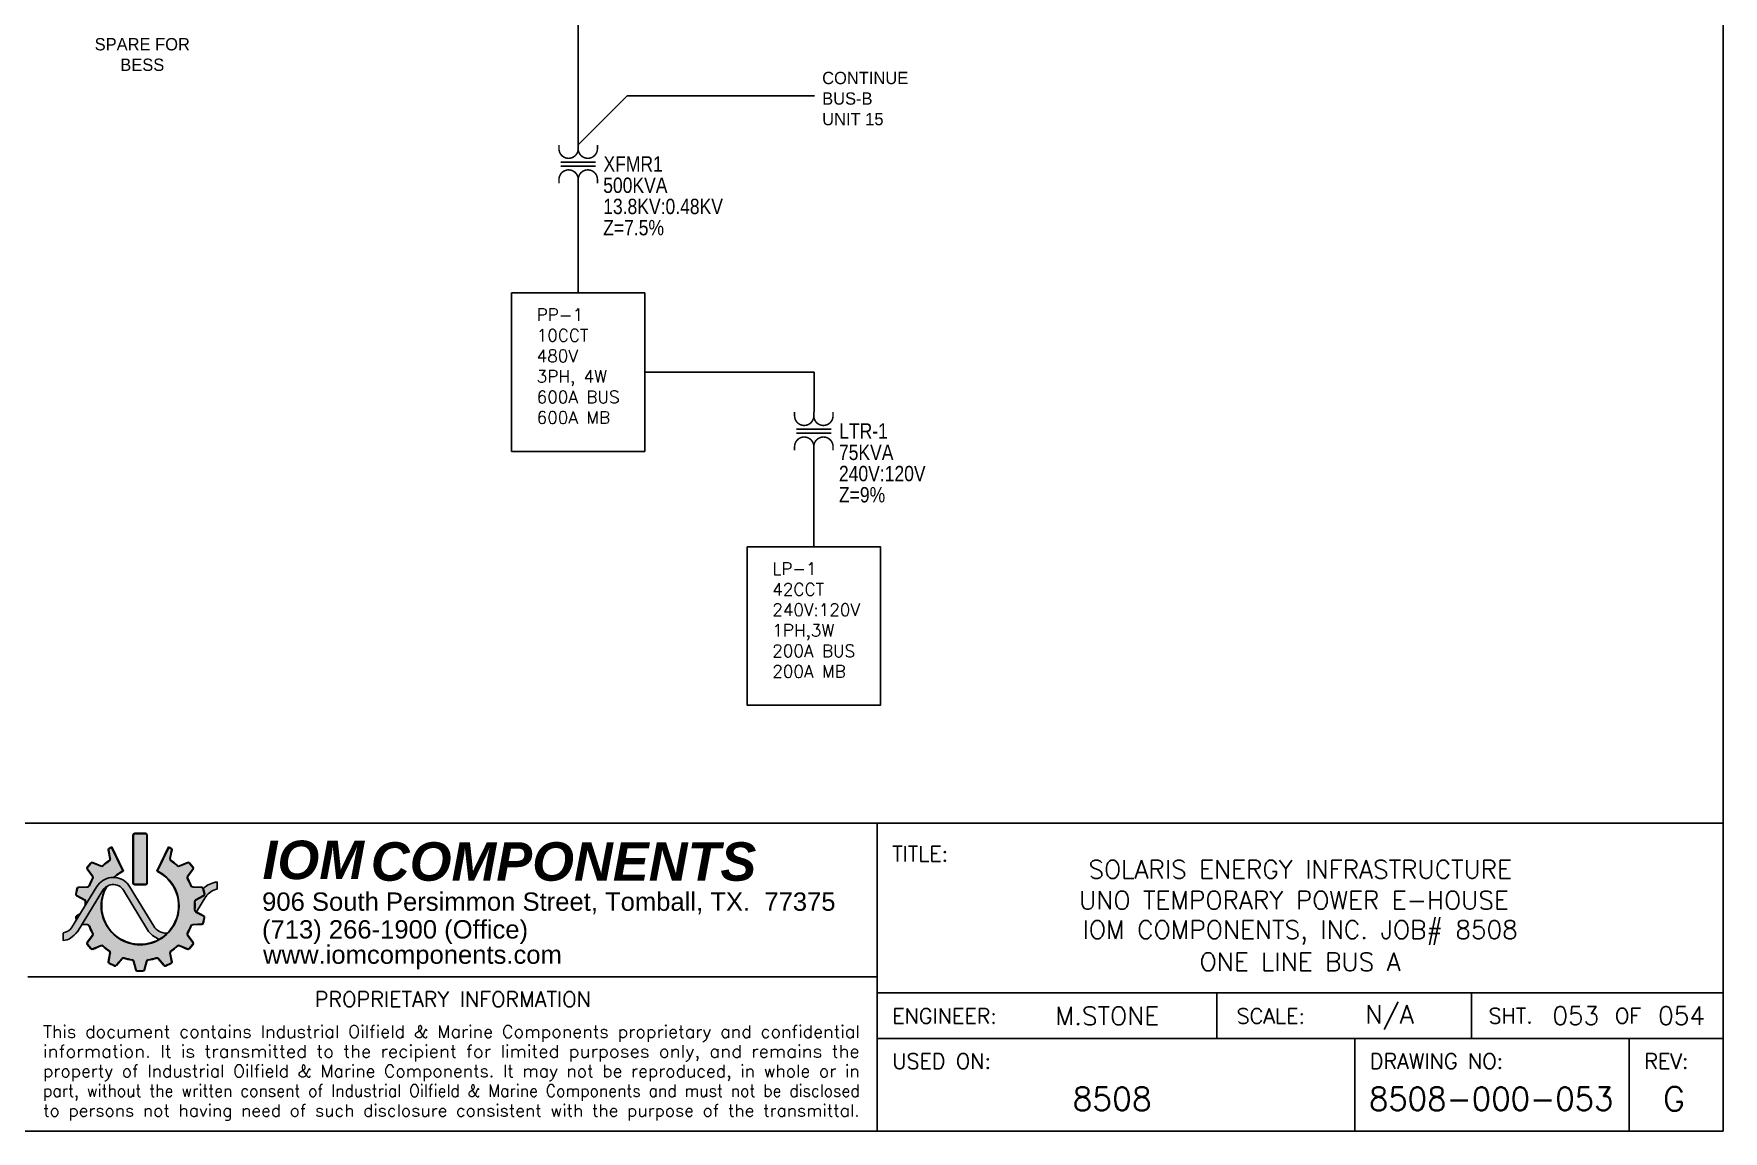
# Model space of a CAD drawing. Header units: inches. Extents: x -0.7 to 34.5, y -0.5 to 22.5.
# Drawn here: x 20.29 to 34, y 0 to 8.91 of the extents above; entities that cross this region are included whole.
import ezdxf
from ezdxf.enums import TextEntityAlignment as Align

# ---------------------------------------------------------------- set-up
doc = ezdxf.new("R2010")
doc.units = ezdxf.units.IN
doc.header["$MEASUREMENT"] = 0
for name, color, linetype in [('DESC', 7, 'Continuous'), ('INFORBORDER', 3, 'Continuous'), ('SYMS', 7, 'Continuous'), ('TAGS', 7, 'Continuous'), ('TEXT', 3, 'Continuous'), ('TEXT2', 8, 'Continuous'), ('WIRES', 7, 'Continuous')]:
    doc.layers.add(name, color=color, linetype=linetype)
doc.styles.add('IDS', font='arial.ttf')
doc.styles.add('LOGO', font='arialbi.ttf')
doc.styles.get("Standard").update_dxf_attribs({"font": 'ROMANS.SHX'})
doc.styles.add('TITLEBLK', font='romans.shx')
doc.styles.add('WD', font='txt')

# ---------------------------------------------------------------- blocks, each defined once
blk = doc.blocks.new('TITLE')
at = {"layer": 'TEXT', "style": 'TITLEBLK'}
for tag, height, p in [('TITLE_LINE1', 0.148, (-3.433, 2.125)), ('TITLE_LINE2', 0.148, (-3.433, 1.875)), ('TITLE_LINE3', 0.148, (-3.433, 1.625)), ('TITLE_LINE4', 0.148, (-3.433, 1.375)), ('ENG', 0.148, (-4.998, 0.936)), ('SCALE', 0.148, (-2.707, 0.938)), ('FIRST_SHEET', 0.148, (-1.196, 0.937)), ('LAST_SHEET', 0.148, (-0.338, 0.937)), ('DRAWING_NO', 0.197, (-1.5, 0.25))]:
    blk.add_attdef(tag, text='', height=height, dxfattribs=at).set_placement(p, align=Align.MIDDLE)
blk.add_attdef('PROJECT', text='', height=0.197, dxfattribs=at).set_placement((-5.062, 0.25), align=Align.MIDDLE_CENTER)
blk = doc.blocks.new('IOM_TITLE_BLOCK_BORDER')
at = {"layer": 'INFORBORDER', "color": 5}
for p, q in [((34, 22), (34, 0)), ((34, 0), (0, 0))]:
    blk.add_line(p, q, dxfattribs=at)
blk = doc.blocks.new('A$C28e8f024')
at = {"layer": 'WIRES', "ltscale": 0.2, "true_color": 0xffc300}
h = blk.add_hatch(color=40, dxfattribs=at)
h.dxf.hatch_style = 1
h.paths.add_polyline_path([(0.324, 0.855, -0.298347), (0.305, 0.852), (0.239, 0.881, 0.339454), (0.227, 0.878), (0.198, 0.842, 0.339454), (0.198, 0.83), (0.241, 0.772, -0.298347), (0.242, 0.752, 0.037598), (0.213, 0.693, -0.298347), (0.198, 0.682), (0.125, 0.679, 0.339454), (0.116, 0.671), (0.106, 0.626, 0.339454), (0.111, 0.615), (0.175, 0.581, -0.298347), (0.184, 0.564, 0.013991), (0.183, 0.54), (0.274, 0.687, -0.269055), (0.411, 0.763, -0.071928), (0.485, 0.814), (0.393, 1.005), (0.376, 0.997, 0.339454), (0.37, 0.985), (0.383, 0.914, -0.298347), (0.376, 0.897, 0.037598)])
h.paths.add_polyline_path([(0.154, 0.383), (0.198, 0.381, -0.298347), (0.213, 0.37, 0.037598), (0.242, 0.31, -0.298347), (0.241, 0.291), (0.198, 0.233, 0.339454), (0.198, 0.22), (0.227, 0.184, 0.339454), (0.239, 0.181), (0.305, 0.21, -0.298347), (0.324, 0.207, 0.037598), (0.376, 0.166, -0.298347), (0.383, 0.148), (0.37, 0.077, 0.339454), (0.376, 0.066), (0.417, 0.046, 0.339454), (0.429, 0.049), (0.476, 0.103, -0.298347), (0.495, 0.109, 0.037598), (0.559, 0.094, -0.298347), (0.574, 0.081), (0.592, 0.011, 0.339454), (0.602, 0.004), (0.648, 0.004, 0.339454), (0.658, 0.011), (0.677, 0.081, -0.298347), (0.691, 0.094, 0.037598), (0.756, 0.109, -0.298347), (0.774, 0.103), (0.821, 0.049, 0.339454), (0.834, 0.046), (0.875, 0.066, 0.339454), (0.88, 0.077), (0.867, 0.148, -0.298347), (0.874, 0.166, 0.037598), (0.926, 0.207, -0.298347), (0.945, 0.21), (1.011, 0.181, 0.339454), (1.023, 0.184), (1.052, 0.22, 0.339454), (1.052, 0.233), (1.009, 0.291, -0.298347), (1.008, 0.31, 0.037598), (1.037, 0.37, -0.298347), (1.053, 0.381), (1.125, 0.384, 0.339454), (1.134, 0.392), (1.145, 0.436, 0.339454), (1.139, 0.447), (1.075, 0.481, -0.298347), (1.066, 0.498, 0.037598), (1.066, 0.564, -0.298347), (1.075, 0.581), (1.139, 0.615, 0.339454), (1.145, 0.626), (1.134, 0.671, 0.339454), (1.125, 0.679), (1.053, 0.682, -0.298347), (1.037, 0.693, 0.037598), (1.008, 0.752, -0.298347), (1.009, 0.772), (1.052, 0.83, 0.339454), (1.052, 0.842), (1.023, 0.878, 0.339454), (1.011, 0.881), (0.945, 0.852, -0.298347), (0.926, 0.855, 0.037598), (0.874, 0.897, -0.298347), (0.867, 0.914), (0.88, 0.985, 0.339454), (0.875, 0.997), (0.857, 1.005), (0.765, 0.814, -2.510197), (0.35, 0.687, 0.100565), (0.323, 0.658)])
h.paths.add_polyline_path([(0.571, 0.716, 0.414214), (0.581, 0.706), (0.669, 0.706, 0.414214), (0.679, 0.716), (0.679, 1.106, 0.414214), (0.669, 1.116), (0.581, 1.116, 0.414214), (0.571, 1.106)])
at = {"layer": 'WIRES', "ltscale": 0.2, "true_color": 0x000000}
h = blk.add_hatch(color=18, dxfattribs=at)
h.dxf.hatch_style = 1
h.paths.add_polyline_path([(0.54, 0.689, 0.059629), (0.517, 0.717, 0.48779), (0.274, 0.687), (0.068, 0.353, -0.20671), (0, 0.31), (0, 0.25, 0.15534), (0.061, 0.269, 0.070063), (0.116, 0.321), (0.323, 0.658, -0.17231), (0.375, 0.699, -0.062907), (0.399, 0.704, -0.284334), (0.49, 0.658), (0.686, 0.337, 0.173655), (0.781, 0.26, 0.063782), (0.844, 0.308, -0.269685), (0.736, 0.367)])
h.paths.add_polyline_path([(1.25, 0.725, 0.171187), (1.138, 0.673, -0.020776), (1.138, 0.672), (1.149, 0.627, -0.339454), (1.142, 0.612), (1.078, 0.578, 0.298347), (1.07, 0.565), (1.066, 0.564, -0.037598), (1.066, 0.498, 0.298347), (1.075, 0.481), (1.077, 0.485), (1.083, 0.482), (1.159, 0.607, -0.224466), (1.25, 0.666)])
at = {"color": 7, "linetype": 'Continuous', "lineweight": 25}
for p, q in [((0.567, 0.716), (0.567, 1.106)), ((0.567, 1.106), (0.571, 1.106)), ((0.571, 1.106), (0.571, 0.716)), ((0.581, 1.12), (0.581, 1.116)), ((0.581, 1.12), (0.669, 1.12)), ((0.669, 1.116), (0.581, 1.116)), ((0.669, 1.12), (0.669, 1.116)), ((0.679, 0.716), (0.679, 1.106)), ((0.683, 1.106), (0.679, 1.106)), ((0.683, 1.106), (0.683, 0.716)), ((0.38, 0.914), (0.366, 0.985)), ((0.366, 0.985), (0.37, 0.985)), ((0.37, 0.985), (0.383, 0.914)), ((0.374, 1), (0.395, 1.01)), ((0.374, 1), (0.376, 0.997)), ((0.393, 1.005), (0.376, 0.997)), ((0.395, 1.01), (0.393, 1.005)), ((0.485, 0.814), (0.393, 1.005)), ((0.395, 1.01), (0.49, 0.812)), ((0.761, 0.812), (0.856, 1.01)), ((0.857, 1.005), (0.765, 0.814)), ((0.856, 1.01), (0.857, 1.005)), ((0.856, 1.01), (0.876, 1)), ((0.875, 0.997), (0.857, 1.005)), ((0.867, 0.914), (0.88, 0.985)), ((0.884, 0.985), (0.87, 0.914)), ((0.876, 1), (0.875, 0.997)), ((0.884, 0.985), (0.88, 0.985)), ((0.195, 0.828), (0.198, 0.83)), ((0.238, 0.77), (0.195, 0.828)), ((0.196, 0.845), (0.224, 0.88)), ((0.196, 0.845), (0.198, 0.842)), ((0.227, 0.878), (0.198, 0.842)), ((0.198, 0.83), (0.241, 0.772)), ((0.224, 0.88), (0.227, 0.878)), ((0.24, 0.884), (0.239, 0.881)), ((0.305, 0.852), (0.239, 0.881)), ((0.24, 0.884), (0.307, 0.855)), ((0.307, 0.855), (0.305, 0.852)), ((0.322, 0.858), (0.324, 0.855)), ((0.374, 0.9), (0.376, 0.897)), ((0.38, 0.914), (0.383, 0.914)), ((0.867, 0.914), (0.87, 0.914)), ((0.874, 0.897), (0.876, 0.9)), ((0.926, 0.855), (0.929, 0.858)), ((0.944, 0.855), (1.01, 0.884)), ((0.945, 0.852), (0.944, 0.855)), ((1.011, 0.881), (0.945, 0.852)), ((1.009, 0.772), (1.052, 0.83)), ((1.011, 0.881), (1.01, 0.884)), ((1.055, 0.828), (1.012, 0.77)), ((1.023, 0.878), (1.026, 0.88)), ((1.052, 0.842), (1.023, 0.878)), ((1.026, 0.88), (1.055, 0.845)), ((1.052, 0.842), (1.055, 0.845)), ((1.052, 0.83), (1.055, 0.828)), ((0.274, 0.687), (0.068, 0.353)), ((0.21, 0.694), (0.213, 0.693)), ((0.238, 0.77), (0.241, 0.772)), ((0.239, 0.754), (0.242, 0.752)), ((0.736, 0.367), (0.54, 0.689)), ((0.571, 0.716), (0.567, 0.716)), ((0.581, 0.706), (0.669, 0.706)), ((0.581, 0.706), (0.581, 0.702)), ((0.669, 0.702), (0.581, 0.702)), ((0.669, 0.706), (0.669, 0.702)), ((0.679, 0.716), (0.683, 0.716)), ((1.008, 0.752), (1.011, 0.754)), ((1.009, 0.772), (1.012, 0.77)), ((1.037, 0.693), (1.04, 0.694)), ((1.25, 0.666), (1.25, 0.725)), ((0.102, 0.627), (0.112, 0.672)), ((0.102, 0.627), (0.106, 0.626)), ((0.116, 0.671), (0.106, 0.626)), ((0.109, 0.612), (0.111, 0.615)), ((0.173, 0.578), (0.109, 0.612)), ((0.111, 0.615), (0.175, 0.581)), ((0.112, 0.672), (0.116, 0.671)), ((0.116, 0.321), (0.323, 0.658)), ((0.125, 0.682), (0.198, 0.685)), ((0.125, 0.682), (0.125, 0.679)), ((0.198, 0.682), (0.125, 0.679)), ((0.173, 0.578), (0.175, 0.581)), ((0.181, 0.565), (0.184, 0.564)), ((0.198, 0.685), (0.198, 0.682)), ((0.49, 0.658), (0.686, 0.337)), ((1.053, 0.682), (1.053, 0.685)), ((1.053, 0.685), (1.125, 0.682)), ((1.125, 0.679), (1.053, 0.682)), ((1.066, 0.564), (1.07, 0.565)), ((1.075, 0.581), (1.139, 0.615)), ((1.075, 0.581), (1.077, 0.578)), ((1.141, 0.612), (1.077, 0.578)), ((1.142, 0.612), (1.078, 0.578)), ((1.083, 0.482), (1.159, 0.607)), ((1.125, 0.679), (1.125, 0.682)), ((1.134, 0.671), (1.138, 0.672)), ((1.145, 0.626), (1.134, 0.671)), ((1.138, 0.672), (1.148, 0.627)), ((1.138, 0.672), (1.149, 0.627)), ((1.139, 0.615), (1.141, 0.612)), ((1.145, 0.626), (1.148, 0.627)), ((0.102, 0.435), (0.106, 0.436)), ((0.107, 0.416), (0.102, 0.435)), ((0.106, 0.436), (0.109, 0.42)), ((0.109, 0.451), (0.137, 0.465)), ((0.109, 0.451), (0.111, 0.447)), ((0.133, 0.459), (0.111, 0.447)), ((1.066, 0.498), (1.07, 0.498)), ((1.075, 0.481), (1.077, 0.484)), ((1.139, 0.447), (1.075, 0.481)), ((1.077, 0.484), (1.141, 0.451)), ((1.078, 0.484), (1.083, 0.482)), ((1.134, 0.392), (1.145, 0.436)), ((1.148, 0.435), (1.138, 0.391)), ((1.139, 0.447), (1.141, 0.451)), ((1.145, 0.436), (1.148, 0.435)), ((0, 0.31), (0, 0.25)), ((0.198, 0.377), (0.151, 0.379)), ((0.154, 0.383), (0.198, 0.381)), ((0.195, 0.235), (0.238, 0.293)), ((0.198, 0.377), (0.198, 0.381)), ((0.241, 0.291), (0.198, 0.233)), ((0.21, 0.368), (0.213, 0.37)), ((0.238, 0.293), (0.241, 0.291)), ((0.239, 0.308), (0.242, 0.31)), ((1.008, 0.31), (1.011, 0.308)), ((1.009, 0.291), (1.012, 0.293)), ((1.052, 0.233), (1.009, 0.291)), ((1.012, 0.293), (1.055, 0.235)), ((1.037, 0.37), (1.04, 0.368)), ((1.053, 0.381), (1.125, 0.384)), ((1.053, 0.381), (1.053, 0.377)), ((1.125, 0.38), (1.053, 0.377)), ((1.125, 0.384), (1.125, 0.38)), ((1.134, 0.392), (1.138, 0.391)), ((0.195, 0.235), (0.198, 0.233)), ((0.196, 0.218), (0.198, 0.22)), ((0.224, 0.182), (0.196, 0.218)), ((0.198, 0.22), (0.227, 0.184)), ((0.224, 0.182), (0.227, 0.184)), ((0.239, 0.181), (0.305, 0.21)), ((0.24, 0.178), (0.239, 0.181)), ((0.307, 0.207), (0.24, 0.178)), ((0.307, 0.207), (0.305, 0.21)), ((0.322, 0.204), (0.324, 0.207)), ((0.366, 0.078), (0.38, 0.149)), ((0.383, 0.148), (0.37, 0.077)), ((0.374, 0.163), (0.376, 0.166)), ((0.38, 0.149), (0.383, 0.148)), ((0.867, 0.148), (0.87, 0.149)), ((0.88, 0.077), (0.867, 0.148)), ((0.87, 0.149), (0.884, 0.078)), ((0.874, 0.166), (0.876, 0.163)), ((0.926, 0.207), (0.929, 0.204)), ((0.945, 0.21), (0.944, 0.207)), ((1.01, 0.178), (0.944, 0.207)), ((0.945, 0.21), (1.011, 0.181)), ((1.011, 0.181), (1.01, 0.178)), ((1.023, 0.184), (1.052, 0.22)), ((1.023, 0.184), (1.026, 0.182)), ((1.055, 0.218), (1.026, 0.182)), ((1.052, 0.233), (1.055, 0.235)), ((1.052, 0.22), (1.055, 0.218)), ((0.366, 0.078), (0.37, 0.077)), ((0.374, 0.062), (0.376, 0.066)), ((0.415, 0.043), (0.374, 0.062)), ((0.376, 0.066), (0.417, 0.046)), ((0.415, 0.043), (0.417, 0.046)), ((0.429, 0.049), (0.476, 0.103)), ((0.432, 0.046), (0.429, 0.049)), ((0.479, 0.101), (0.432, 0.046)), ((0.479, 0.101), (0.476, 0.103)), ((0.494, 0.105), (0.495, 0.109)), ((0.559, 0.094), (0.559, 0.09)), ((0.574, 0.081), (0.57, 0.08)), ((0.589, 0.01), (0.57, 0.08)), ((0.574, 0.081), (0.592, 0.011)), ((0.592, 0.011), (0.589, 0.01)), ((0.602, 0.004), (0.648, 0.004)), ((0.602, 0.004), (0.602, 0)), ((0.648, 0), (0.602, 0)), ((0.648, 0.004), (0.648, 0)), ((0.658, 0.011), (0.677, 0.081)), ((0.658, 0.011), (0.661, 0.01)), ((0.68, 0.08), (0.661, 0.01)), ((0.677, 0.081), (0.68, 0.08)), ((0.691, 0.094), (0.691, 0.09)), ((0.756, 0.109), (0.757, 0.105)), ((0.774, 0.103), (0.771, 0.101)), ((0.818, 0.046), (0.771, 0.101)), ((0.774, 0.103), (0.821, 0.049)), ((0.821, 0.049), (0.818, 0.046)), ((0.834, 0.046), (0.875, 0.066)), ((0.834, 0.046), (0.835, 0.043)), ((0.876, 0.062), (0.835, 0.043)), ((0.875, 0.066), (0.876, 0.062)), ((0.88, 0.077), (0.884, 0.078))]:
    blk.add_line(p, q, dxfattribs=at)
for centre, radius, start, end in [((0.581, 1.106), 0.0139, 90, 180), ((0.581, 1.106), 0.0104, 90, 180), ((0.669, 1.106), 0.0139, 0, 90), ((0.669, 1.106), 0.0104, 0, 90), ((0.38, 0.987), 0.0139, 115.7143, 190.7143), ((0.38, 0.987), 0.0104, 115.7143, 190.7143), ((0.87, 0.987), 0.0104, 349.2857, 64.2857), ((0.87, 0.987), 0.0139, 349.2857, 64.2857), ((0.207, 0.836), 0.0139, 141.4286, 216.4286), ((0.207, 0.836), 0.0104, 141.4286, 216.4286), ((0.235, 0.871), 0.0139, 66.4286, 141.4286), ((0.235, 0.871), 0.0104, 66.4286, 141.4286), ((0.312, 0.868), 0.0175, 246.4286, 312.8778), ((0.312, 0.868), 0.0139, 246.4286, 312.8778), ((0.625, 0.531), 0.446, 124.2651, 132.8778), ((0.625, 0.531), 0.442, 124.2651, 132.8778), ((0.366, 0.911), 0.0139, 304.2651, 10.7143), ((0.366, 0.911), 0.0175, 304.2651, 10.7143), ((0.884, 0.911), 0.0175, 169.2857, 235.7349), ((0.884, 0.911), 0.0139, 169.2857, 235.7349), ((0.625, 0.531), 0.442, 47.1222, 55.7349), ((0.625, 0.531), 0.446, 47.1222, 55.7349), ((0.938, 0.868), 0.0175, 227.1222, 293.5714), ((0.938, 0.868), 0.0139, 227.1222, 293.5714), ((1.015, 0.871), 0.0139, 38.5714, 113.5714), ((1.015, 0.871), 0.0104, 38.5714, 113.5714), ((1.044, 0.836), 0.0104, 323.5714, 38.5714), ((1.044, 0.836), 0.0139, 323.5714, 38.5714), ((0.197, 0.699), 0.0139, 272.1429, 338.5921), ((0.197, 0.699), 0.0175, 272.1429, 338.5921), ((0.625, 0.531), 0.446, 149.9794, 158.5921), ((0.625, 0.531), 0.442, 149.9794, 158.5921), ((0.227, 0.761), 0.0139, 329.9794, 36.4286), ((0.227, 0.761), 0.0175, 329.9794, 36.4286), ((0.407, 0.607), 0.155, 44.9999, 149.0105), ((0.625, 0.531), 0.316, 150.5221, 63.6377), ((0.625, 0.531), 0.312, 149.2324, 299.8232), ((0.407, 0.606), 0.0985, 109.2374, 148.344), ((0.407, 0.606), 0.0985, 94.839, 109.2374), ((0.407, 0.607), 0.0973, 31.35, 94.839), ((0.625, 0.531), 0.316, 116.3623, 132.8187), ((0.625, 0.531), 0.312, 115.7143, 132.1591), ((0.408, 0.609), 0.154, 31.35, 44.9999), ((0.581, 0.716), 0.0139, 180, 270), ((0.581, 0.716), 0.0104, 180, 270), ((0.669, 0.716), 0.0104, 270, 0), ((0.669, 0.716), 0.0139, 270, 0), ((0.625, 0.531), 0.312, 314.4081, 64.2857), ((1.023, 0.761), 0.0175, 143.5714, 210.0206), ((0.625, 0.531), 0.442, 21.4079, 30.0206), ((1.023, 0.761), 0.0139, 143.5714, 210.0206), ((0.625, 0.531), 0.446, 21.4079, 30.0206), ((1.053, 0.699), 0.0175, 201.4079, 267.8571), ((1.053, 0.699), 0.0139, 201.4079, 267.8571), ((1.268, 0.54), 0.185, 95.5171, 134.3738), ((0.116, 0.624), 0.0139, 167.1429, 242.1429), ((0.116, 0.624), 0.0104, 167.1429, 242.1429), ((0.126, 0.668), 0.0139, 92.1429, 167.1429), ((0.126, 0.668), 0.0104, 92.1429, 167.1429), ((0.167, 0.566), 0.0139, 355.6936, 62.1429), ((0.167, 0.566), 0.0175, 355.6936, 62.1429), ((0.625, 0.531), 0.446, 175.6936, 179.6685), ((0.625, 0.531), 0.442, 175.6936, 178.9), ((1.084, 0.566), 0.0175, 117.8571, 184.3064), ((0.625, 0.531), 0.442, 355.6936, 4.3064), ((1.084, 0.566), 0.0139, 117.8571, 184.3064), ((1.084, 0.566), 0.0139, 117.8571, 184.3064), ((0.625, 0.531), 0.446, 355.6936, 4.3064), ((0.625, 0.531), 0.446, 355.6936, 4.3064), ((1.124, 0.668), 0.0139, 12.8571, 87.8571), ((1.124, 0.668), 0.0104, 12.8571, 87.8571), ((1.125, 0.669), 0.0139, 12.8571, 17.618), ((1.134, 0.624), 0.0104, 297.8571, 12.8571), ((1.134, 0.624), 0.0139, 297.8571, 12.8571), ((1.135, 0.624), 0.0139, 297.8571, 12.8571), ((1.268, 0.54), 0.127, 98.0449, 148.65), ((0.116, 0.438), 0.0139, 117.8571, 192.8571), ((0.116, 0.438), 0.0104, 117.8571, 192.8571), ((1.084, 0.497), 0.0175, 175.6936, 242.1429), ((1.084, 0.497), 0.0139, 175.6936, 242.1429), ((1.084, 0.497), 0.0139, 175.6936, 242.1429), ((1.134, 0.438), 0.0104, 347.1429, 62.1429), ((1.134, 0.438), 0.0139, 347.1429, 62.1429), ((-0.015, 0.41), 0.1, 278.6054, 325.322), ((-0.096, 0.49), 0.27, 305.319, 321.3501), ((0.197, 0.363), 0.0175, 21.4079, 87.8571), ((0.197, 0.363), 0.0139, 21.4079, 87.8571), ((0.625, 0.531), 0.446, 201.4079, 210.0206), ((0.625, 0.531), 0.442, 201.4079, 210.0206), ((0.227, 0.301), 0.0139, 323.5714, 30.0206), ((0.227, 0.301), 0.0175, 323.5714, 30.0206), ((0.84, 0.431), 0.181, 211.35, 250.7559), ((0.84, 0.431), 0.123, 211.35, 271.7209), ((0.625, 0.531), 0.312, 299.8763, 314.4744), ((1.023, 0.301), 0.0175, 149.9794, 216.4286), ((0.625, 0.531), 0.442, 329.9794, 338.5921), ((1.023, 0.301), 0.0139, 149.9794, 216.4286), ((0.625, 0.531), 0.446, 329.9794, 338.5921), ((1.053, 0.363), 0.0175, 92.1429, 158.5921), ((1.053, 0.363), 0.0139, 92.1429, 158.5921), ((1.124, 0.394), 0.0104, 272.1429, 347.1429), ((1.124, 0.394), 0.0139, 272.1429, 347.1429), ((0, 0.355), 0.105, 270, 305.319), ((0.207, 0.226), 0.0139, 143.5714, 218.5714), ((0.207, 0.226), 0.0104, 143.5714, 218.5714), ((0.235, 0.191), 0.0139, 218.5714, 293.5714), ((0.235, 0.191), 0.0104, 218.5714, 293.5714), ((0.312, 0.194), 0.0175, 47.1222, 113.5714), ((0.312, 0.194), 0.0139, 47.1222, 113.5714), ((0.625, 0.531), 0.446, 227.1222, 235.7349), ((0.625, 0.531), 0.442, 227.1222, 235.7349), ((0.366, 0.151), 0.0139, 349.2857, 55.7349), ((0.366, 0.151), 0.0175, 349.2857, 55.7349), ((0.884, 0.151), 0.0175, 124.2651, 190.7143), ((0.884, 0.151), 0.0139, 124.2651, 190.7143), ((0.625, 0.531), 0.442, 304.2651, 312.8778), ((0.625, 0.531), 0.446, 304.2651, 312.8778), ((0.938, 0.194), 0.0175, 66.4286, 132.8778), ((0.938, 0.194), 0.0139, 66.4286, 132.8778), ((1.015, 0.191), 0.0139, 246.4286, 321.4286), ((1.015, 0.191), 0.0104, 246.4286, 321.4286), ((1.044, 0.226), 0.0104, 321.4286, 36.4286), ((1.044, 0.226), 0.0139, 321.4286, 36.4286), ((0.38, 0.075), 0.0139, 169.2857, 244.2857), ((0.38, 0.075), 0.0104, 169.2857, 244.2857), ((0.421, 0.055), 0.0139, 244.2857, 319.2857), ((0.421, 0.055), 0.0104, 244.2857, 319.2857), ((0.489, 0.092), 0.0175, 72.8365, 139.2857), ((0.489, 0.092), 0.0139, 72.8365, 139.2857), ((0.625, 0.531), 0.446, 252.8365, 261.4492), ((0.625, 0.531), 0.442, 252.8365, 261.4492), ((0.557, 0.077), 0.0175, 15, 81.4492), ((0.557, 0.077), 0.0139, 15, 81.4492), ((0.602, 0.014), 0.0139, 195, 270), ((0.602, 0.014), 0.0104, 195, 270), ((0.648, 0.014), 0.0104, 270, 345), ((0.648, 0.014), 0.0139, 270, 345), ((0.693, 0.077), 0.0175, 98.5508, 165), ((0.693, 0.077), 0.0139, 98.5508, 165), ((0.625, 0.531), 0.442, 278.5508, 287.1635), ((0.625, 0.531), 0.446, 278.5508, 287.1635), ((0.761, 0.092), 0.0175, 40.7143, 107.1635), ((0.761, 0.092), 0.0139, 40.7143, 107.1635), ((0.829, 0.055), 0.0139, 220.7143, 295.7143), ((0.829, 0.055), 0.0104, 220.7143, 295.7143), ((0.87, 0.075), 0.0104, 295.7143, 10.7143), ((0.87, 0.075), 0.0139, 295.7143, 10.7143)]:
    blk.add_arc(centre, radius, start, end, dxfattribs=at)
for points in [[(0.49, 0.812), (0.488, 0.813), (0.487, 0.814), (0.485, 0.814)], [(0.761, 0.812), (0.762, 0.813), (0.764, 0.814), (0.765, 0.814)]]:
    blk.add_open_spline(points, degree=3, dxfattribs=at)
blk = doc.blocks.new('VXF1T1_1-')
at = {"const_width": 0.0125}
for points in [[(-0.156, 0.156), (-0.156, 0.125)], [(0, 0.156), (0, 0.125)], [(0.156, 0.156), (0.156, 0.125)], [(-0.141, 0.016), (0.141, 0.016)], [(-0.156, -0.156), (-0.156, -0.125)], [(-0.141, -0.016), (0.141, -0.016)], [(0, -0.156), (0, -0.125)], [(0.156, -0.156), (0.156, -0.125)]]:
    blk.add_lwpolyline(points, dxfattribs=at)
for points in [[(-0.156, 0.125, 1.000009), (0, 0.125)], [(0, 0.125, 1.000009), (0.156, 0.125)], [(0, -0.125, 1.000009), (-0.156, -0.125)], [(0.156, -0.125, 1.000009), (0, -0.125)]]:
    blk.add_lwpolyline(points, format="xyb", dxfattribs=at)
at = {"linetype": 'Continuous', "style": 'WD', "width": 0.85, "flags": 8}
blk.add_attdef('TERM01', text='', height=0.125, dxfattribs=at).set_placement((-0.055, 0.238), align=Align.RIGHT)
at = {"style": 'WD', "width": 0.85}
for tag, p in [('INST', (0.203, 0.281)), ('LOC', (0.203, 0.109)), ('TAG1', (0.205, -0.061)), ('DESC1', (0.203, -0.234)), ('DESC2', (0.203, -0.406)), ('DESC3', (0.203, -0.578))]:
    blk.add_attdef(tag, p, '', height=0.125, dxfattribs=at)
for tag, p in [('RATING1', (-0.281, 0.031)), ('RATING2', (-0.281, -0.141))]:
    blk.add_attdef(tag, text='', height=0.125, dxfattribs=at).set_placement(p, align=Align.RIGHT)
at = {"color": 7, "style": 'WD', "flags": 1}
for tag, p in [('X2TERM01', (0, 0.156)), ('X8TERM02', (0, -0.156))]:
    blk.add_attdef(tag, p, '', height=0.0125, dxfattribs=at)
at = {"linetype": 'Continuous', "style": 'WD', "flags": 9}
blk.add_attdef('ASSYCODE', text='', height=0.01, dxfattribs=at).set_placement((-0.216, -0.091), align=Align.CENTER)
at = {"style": 'WD', "flags": 9}
for tag, p in [('FAMILY', (-0.205, -0.021)), ('WDTYPE', (-0.191, -0.138)), ('WDBLKNAM', (-0.191, -0.153))]:
    blk.add_attdef(tag, text='', height=0.01, dxfattribs=at).set_placement(p, align=Align.RIGHT)
at = {"linetype": 'Continuous', "style": 'WD', "flags": 9}
for tag, p in [('MFG', (-0.205, -0.073)), ('CAT', (-0.205, -0.058))]:
    blk.add_attdef(tag, text='', height=0.01, dxfattribs=at).set_placement(p, align=Align.RIGHT)
at = {"linetype": 'Continuous', "style": 'WD', "width": 0.85, "flags": 8}
blk.add_attdef('TERM02', text='', height=0.125, dxfattribs=at).set_placement((-0.041, -0.213), align=Align.TOP_RIGHT)

msp = doc.modelspace()

# ---------------------------------------------------------------- linework, layer by layer
at = {"color": 7, "ltscale": 0.2}
for points in [[(24.168, 6.804), (25.248, 6.804), (25.248, 5.517), (24.168, 5.517)], [(26.08, 4.743), (27.161, 4.743), (27.161, 3.457), (26.08, 3.457)]]:
    msp.add_lwpolyline(points, close=True, dxfattribs=at)
at = {"layer": 'INFORBORDER', "color": 5}
for p, q in [((0, 2.5), (34, 2.5)), ((27.134, 0), (27.134, 2.5)), ((20.243, 1.254), (27.134, 1.254))]:
    msp.add_line(p, q, dxfattribs=at)
at = {"layer": 'INFORBORDER', "color": 240}
for p, q in [((34, 1.122), (27.134, 1.122)), ((29.89, 1.122), (29.89, 0.753)), ((31.957, 1.122), (31.957, 0.753)), ((34, 0.753), (27.134, 0.753)), ((31.01, 0.753), (31.01, 0)), ((33.237, 0.753), (33.237, 0))]:
    msp.add_line(p, q, dxfattribs=at)
at = {"layer": 'WIRES', "color": 7, "ltscale": 0.2}
for p, q in [((24.708, 13.657), (24.708, 8.005)), ((24.708, 8.005), (25.105, 8.402)), ((25.105, 8.402), (26.626, 8.402)), ((24.708, 7.693), (24.708, 6.804)), ((25.248, 6.161), (26.622, 6.161)), ((26.622, 6.161), (26.622, 5.838)), ((26.62, 5.525), (26.62, 4.743))]:
    msp.add_line(p, q, dxfattribs=at)

# ---------------------------------------------------------------- block references
at = {"color": 7, "ltscale": 0.2}
msp.add_blockref('IOM_TITLE_BLOCK_BORDER', (0, 0), dxfattribs=at)
at = {"ltscale": 0.2}
ref = msp.add_blockref('TITLE', (27.134, 2.436), dxfattribs=at)
ref.add_attrib('LINE1', 'SOLARIS ENERGY INFRASTRUCTURE', dxfattribs={"layer": 'TEXT', "height": 0.14766, "style": 'TITLEBLK'}).set_placement((30.567, 2.125), align=Align.MIDDLE)
ref.add_attrib('LINE2', 'UNO TEMPORARY POWER E-HOUSE ', dxfattribs={"layer": 'TEXT', "height": 0.14766, "style": 'TITLEBLK'}).set_placement((30.567, 1.875), align=Align.MIDDLE)
ref.add_attrib('LINE3', 'IOM COMPONENTS, INC. JOB# 8508', dxfattribs={"layer": 'TEXT', "height": 0.14766, "style": 'TITLEBLK'}).set_placement((30.567, 1.625), align=Align.MIDDLE)
ref.add_attrib('LINE4', 'ONE LINE BUS A', dxfattribs={"layer": 'TEXT', "height": 0.14766, "style": 'TITLEBLK'}).set_placement((30.567, 1.375), align=Align.MIDDLE)
ref.add_attrib('ENG', 'M.STONE', dxfattribs={"layer": 'TEXT', "height": 0.1477, "style": 'TITLEBLK'}).set_placement((29.002, 0.936), align=Align.MIDDLE)
ref.add_attrib('SCALE', 'N/A', dxfattribs={"layer": 'TEXT', "height": 0.1477, "style": 'TITLEBLK'}).set_placement((31.293, 0.938), align=Align.MIDDLE)
ref.add_attrib('SHT', '053', dxfattribs={"layer": 'TEXT', "height": 0.1477, "style": 'TITLEBLK'}).set_placement((32.804, 0.937), align=Align.MIDDLE)
ref.add_attrib('OF', '054', dxfattribs={"layer": 'TEXT', "height": 0.1477, "style": 'TITLEBLK'}).set_placement((33.662, 0.937), align=Align.MIDDLE)
ref.add_attrib('PROJECT', '8508', dxfattribs={"layer": 'TEXT', "height": 0.1875, "style": 'TITLEBLK'}).set_placement((29.041, 0.263), align=Align.MIDDLE)
ref.add_attrib('DWGNO', '8508-000-053', dxfattribs={"layer": 'TEXT', "height": 0.1875, "style": 'TITLEBLK', "width": 0.98}).set_placement((32.117, 0.263), align=Align.MIDDLE)
ref.add_attrib('REV', 'G', dxfattribs={"layer": 'TEXT', "height": 0.197, "style": 'TITLEBLK'}).set_placement((33.601, 0.263), align=Align.MIDDLE)
at = {"layer": 'SYMS', "color": 7, "ltscale": 0.2}
ref = msp.add_blockref('VXF1T1_1-', (24.708, 7.849), dxfattribs=at)
ref.add_attrib('DESC2', '13.8KV:0.48KV', (24.911, 7.443), dxfattribs={"layer": 'DESC', "height": 0.125, "style": 'WD', "width": 0.85})
ref.add_attrib('DESC1', '500KVA', (24.911, 7.615), dxfattribs={"layer": 'DESC', "height": 0.125, "style": 'WD', "width": 0.85})
ref.add_attrib('TAG1', 'XFMR1', (24.913, 7.788), dxfattribs={"layer": 'TAGS', "height": 0.125, "style": 'WD', "width": 0.85})
ref.add_attrib('DESC3', 'Z=7.5%', (24.911, 7.271), dxfattribs={"layer": 'DESC', "height": 0.125, "style": 'WD', "width": 0.85})
ref = msp.add_blockref('VXF1T1_1-', (26.62, 5.681), dxfattribs=at)
ref.add_attrib('DESC2', '240V:120V', (26.824, 5.275), dxfattribs={"layer": 'DESC', "height": 0.125, "style": 'WD', "width": 0.85})
ref.add_attrib('DESC1', '75KVA', (26.824, 5.447), dxfattribs={"layer": 'DESC', "height": 0.125, "style": 'WD', "width": 0.85})
ref.add_attrib('TAG1', 'LTR-1', (26.826, 5.621), dxfattribs={"layer": 'TAGS', "height": 0.125, "style": 'WD', "width": 0.85})
ref.add_attrib('DESC3', 'Z=9%', (26.824, 5.103), dxfattribs={"layer": 'DESC', "height": 0.125, "style": 'WD', "width": 0.85})
at = {"layer": 'WIRES', "ltscale": 0.2}
msp.add_blockref('A$C28e8f024', (20.528, 1.298), dxfattribs=at)

# ---------------------------------------------------------------- texts
at = {"color": 7, "style": 'LOGO'}
for s, p in [('IOM', (22.558, 2.202)), ('COMPONENTS', (24.589, 2.189))]:
    msp.add_text(s, height=0.3125, dxfattribs=at).set_placement(p, align=Align.MIDDLE_CENTER)
at = {"color": 7, "style": 'IDS'}
for s, p in [('906 South Persimmon Street, Tomball, TX.  77375', (22.143, 1.789)), ('(713) 266-1900 (Office)', (22.142, 1.564)), ('www.iomcomponents.com', (22.151, 1.359))]:
    msp.add_text(s, height=0.14872, dxfattribs=at).set_placement(p)
at = {"color": 7, "ltscale": 0.2, "char_height": 0.1, "attachment_point": 1, "style": 'WD'}
for s, insert in [('\\pxqc;SPARE FOR\\PBESS', (20.784, 8.872)), ('CONTINUE\\PBUS-B\\PUNIT 15', (26.688, 8.598))]:
    msp.add_mtext(s, dxfattribs=dict(at, insert=insert))
at = {"color": 7, "ltscale": 0.2, "char_height": 0.1, "attachment_point": 1}
for s, insert in [('PP-1\\P10CCT\\P480V\\P3PH, 4W\\P600A BUS\\P600A MB', (24.371, 6.676)), ('LP-1\\P42CCT\\P240V:120V\\P1PH,3W\\P200A BUS\\P200A MB', (26.283, 4.615))]:
    msp.add_mtext(s, dxfattribs=dict(at, insert=insert))
at = {"layer": 'INFORBORDER', "color": 51, "style": 'TITLEBLK'}
for s, height, p in [('TITLE:', 0.123, (27.257, 2.19)), ('ENGINEER:', 0.123, (27.257, 0.873)), ('SCALE:', 0.123, (30.052, 0.873)), ('SHT.', 0.123, (32.096, 0.875)), ('OF', 0.123, (33.122, 0.875)), ('USED ON:', 0.123, (27.257, 0.507)), ('DRAWING NO:', 0.12305, (31.133, 0.507)), ('REV:', 0.123, (33.36, 0.507))]:
    msp.add_text(s, height=height, dxfattribs=at).set_placement(p)
at = {"layer": 'TEXT2', "style": 'TITLEBLK'}
msp.add_text('PROPRIETARY INFORMATION', height=0.12364, dxfattribs=at).set_placement((23.691, 1.071), align=Align.MIDDLE)
for s, height, width, p, p2 in [('This document contains Industrial Oilfield & Marine Components proprietary and confidential', 0.09891, 0.925049, (20.365, 0.759), (26.992, 0.759)), ('information. It is transmitted to the recipient for limited purposes only, and remains the', 0.09891, 0.947475, (20.365, 0.599), (26.992, 0.599)), ('property of Industrial Oilfield & Marine Components. It may not be reproduced, in whole or in', 0.09891, 0.893333, (20.365, 0.439), (26.992, 0.439)), ('part, without the written consent of Industrial Oilfield & Marine Components and must not be disclosed', 0.098912, 0.812825, (20.365, 0.279), (26.992, 0.279)), ('to persons not having need of such disclosure consistent with the purpose of the transmittal.', 0.09891, 0.89107, (20.365, 0.119), (26.992, 0.119))]:
    msp.add_text(s, height=height, dxfattribs=dict(at, width=width)).set_placement(p, p2, align=Align.FIT)

doc.saveas('drawing.dxf')
